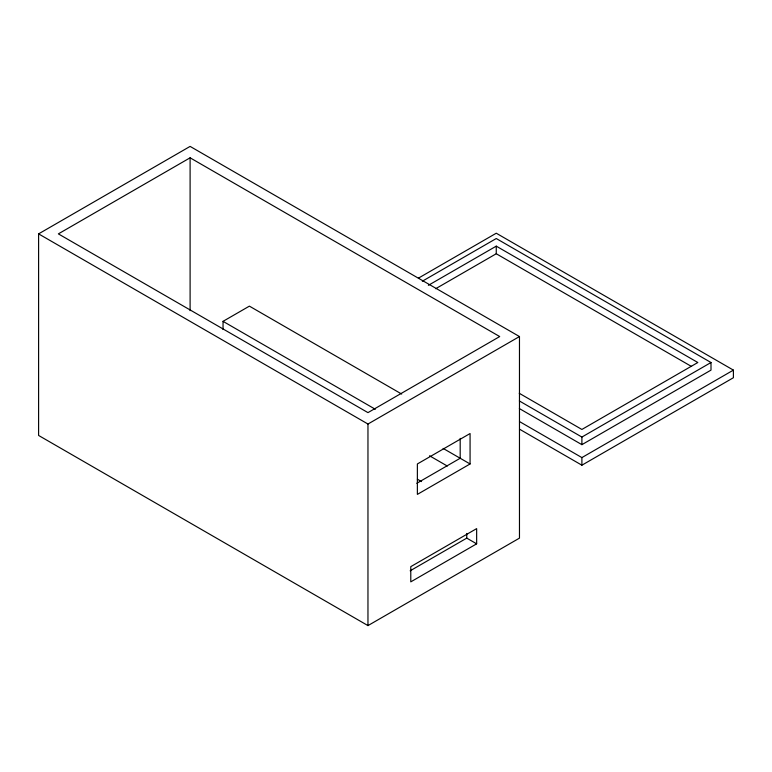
<?xml version="1.0" encoding="UTF-8"?>
<svg xmlns="http://www.w3.org/2000/svg" width="772" height="772" viewBox="0 0 772 772"><rect width="100%" height="100%" fill="white"/><g stroke="black" fill="none" stroke-linecap="round" stroke-linejoin="round"><path stroke-width="1.16" d="M38.6 233.877L190.105 146.4L519.469 336.553L519.469 538.123L367.964 625.6L38.6 435.447L38.6 233.877L367.964 424.031L519.469 336.553M190.105 157.806L58.363 233.877L367.964 412.624L499.706 336.553L190.105 157.806L190.105 310.662M223.04 329.538L223.04 321.345L249.395 306.137L401.672 394.048M418.424 278.142L496.261 233.212L733.4 370.116L733.4 377.73L581.895 465.198L519.488 429.164M422.332 281.211L496.261 238.529L711.002 362.512L711.002 370.116L581.895 444.662L519.344 408.552M428.363 285.331L496.261 246.143L697.83 362.512L581.895 429.454L519.228 393.266M435.678 288.718L496.261 253.747L691.558 366.507M416.783 483.311L460.189 458.259L460.189 438.371M470.071 463.962L417.372 494.389L417.372 463.962L470.071 433.536L470.071 463.962L443.118 448.407M519.344 400.948L581.895 437.058L711.002 362.512M519.488 421.56L581.895 457.593L733.4 370.116M410.164 570.807L466.77 538.123L476.652 543.835L476.652 528.617L410.781 566.648L410.781 581.866L476.652 543.835M223.04 321.345L375.317 409.266M429.55 455.789L447.287 466.027M417.353 479.171L421.531 481.583M581.895 437.058L581.895 444.662M581.895 457.593L581.895 465.198M496.261 246.143L496.261 253.747M466.77 533.442L466.77 538.123M367.964 424.031L367.964 625.6"/></g></svg>
